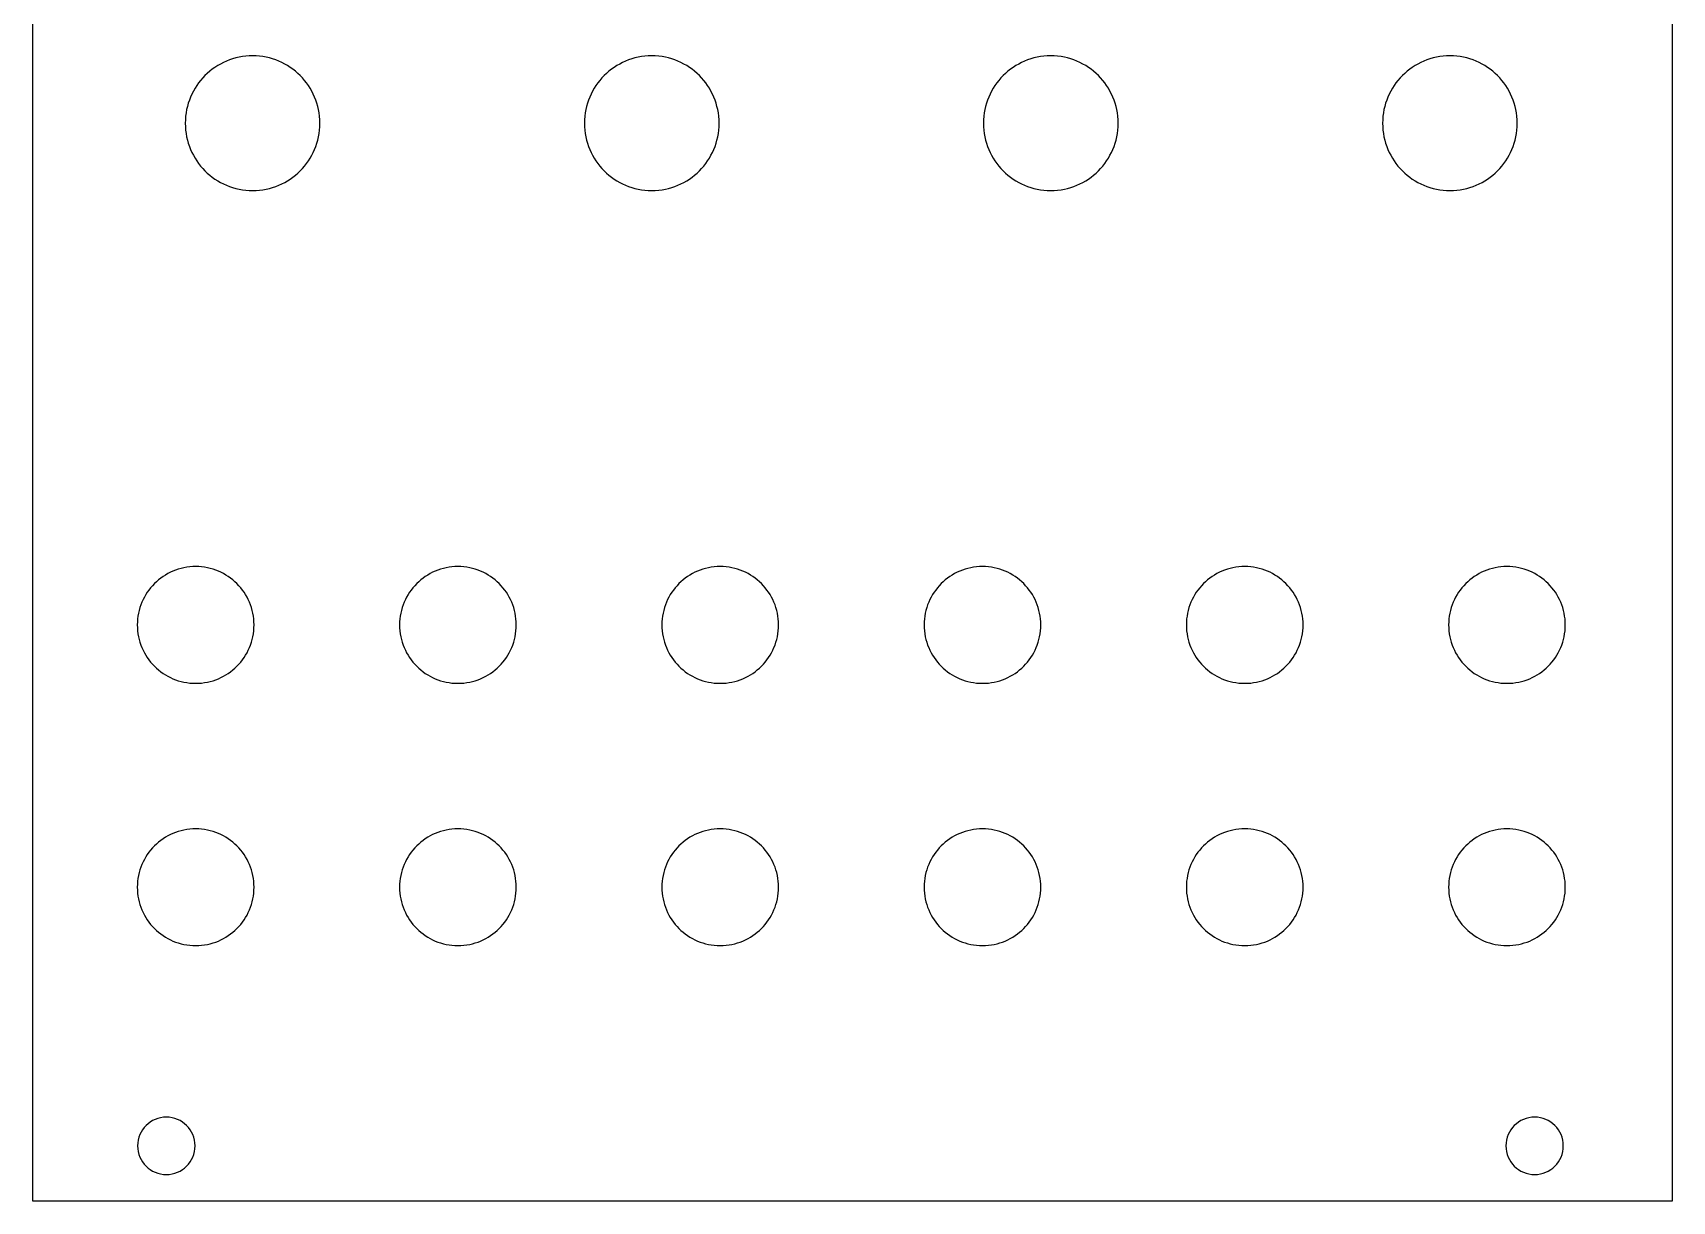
# Model space of a CAD drawing. Extents: x 0 to 91, y 0 to 128.
# Drawn here: x 0.1 to 91.4, y -0.1 to 65 of the extents above; entities that cross this region are included whole.
import ezdxf

# ---------------------------------------------------------------- set-up
doc = ezdxf.new("R2010")
doc.units = 0
doc.layers.add('Edge.Cuts', color=7, linetype='CONTINUOUS')

msp = doc.modelspace()

# ---------------------------------------------------------------- linework, layer by layer
at = {"layer": 'Edge.Cuts', "color": 1}
for points in [[(0.062816, 128.417909), (91.362603, 128.417909), (91.362603, -0.081878), (0.062816, -0.081878)], [(8.554846, 59.940888), (8.559724, 59.747809), (8.574202, 59.557268), (8.598044, 59.369498), (8.631015, 59.184742), (8.672879, 59.003228), (8.723401, 58.825195), (8.782345, 58.650877), (8.849476, 58.480511), (8.924557, 58.314331), (9.007357, 58.152576), (9.097636, 57.995477), (9.195158, 57.843272), (9.299693, 57.696195), (9.411001, 57.554481), (9.528846, 57.418369), (9.652999, 57.288092), (9.783216, 57.163886), (9.919265, 57.045985), (10.060912, 56.934627), (10.207921, 56.83005), (10.360056, 56.732482), (10.517081, 56.642161), (10.678762, 56.559328), (10.84486, 56.484212), (11.015146, 56.417053), (11.189379, 56.358083), (11.367323, 56.30753), (11.54875, 56.265656), (11.733414, 56.232671), (11.921088, 56.208823), (12.111546, 56.194324), (12.304515, 56.189456), (12.497484, 56.194324), (12.687948, 56.208823), (12.875626, 56.232671), (13.060269, 56.265656), (13.241702, 56.30753), (13.419643, 56.358083), (13.59388, 56.417053), (13.764165, 56.484212), (13.930253, 56.559328), (14.091966, 56.642161), (14.248987, 56.732482), (14.401105, 56.83005), (14.548107, 56.934627), (14.689747, 57.045985), (14.825813, 57.163886), (14.956023, 57.288092), (15.080165, 57.418369), (15.198028, 57.554481), (15.309329, 57.696195), (15.413857, 57.843272), (15.5114, 57.995477), (15.601676, 58.152576), (15.684473, 58.314331), (15.759544, 58.480511), (15.826677, 58.650877), (15.885626, 58.825195), (15.936144, 59.003228), (15.978019, 59.184742), (16.010968, 59.369498), (16.034816, 59.557268), (16.049315, 59.747809), (16.054183, 59.940888), (16.049315, 60.133807), (16.034816, 60.324198), (16.010968, 60.511826), (15.978019, 60.696452), (15.936144, 60.877843), (15.885626, 61.055763), (15.826677, 61.229975), (15.759544, 61.400246), (15.684473, 61.566334), (15.601676, 61.728011), (15.5114, 61.885032), (15.413857, 62.037171), (15.309329, 62.184187), (15.198028, 62.325845), (15.080165, 62.461908), (14.956023, 62.592139), (14.825813, 62.716309), (14.689747, 62.834172), (14.548107, 62.945502), (14.401105, 63.050058), (14.248987, 63.147604), (14.091966, 63.237905), (13.930253, 63.320723), (13.764165, 63.395829), (13.59388, 63.46298), (13.419643, 63.521929), (13.241702, 63.572482), (13.060269, 63.614357), (12.875626, 63.647341), (12.687948, 63.671189), (12.497484, 63.685688), (12.304515, 63.690557), (12.111546, 63.685688), (11.921088, 63.671189), (11.733414, 63.647341), (11.54875, 63.614357), (11.367323, 63.572482), (11.189379, 63.521929), (11.015146, 63.46298), (10.84486, 63.395829), (10.678762, 63.320723), (10.517081, 63.237905), (10.360056, 63.147604), (10.207921, 63.050058), (10.060912, 62.945502), (9.919265, 62.834172), (9.783216, 62.716309), (9.652996, 62.592139), (9.528846, 62.461908), (9.411001, 62.325845), (9.299693, 62.184187), (9.195158, 62.037171), (9.097636, 61.885032), (9.007357, 61.728011), (8.924557, 61.566334), (8.849476, 61.400246), (8.782345, 61.229975), (8.723401, 61.055763), (8.672879, 60.877843), (8.631015, 60.696452), (8.598044, 60.511826), (8.574202, 60.324198), (8.559724, 60.133807)], [(30.784606, 59.940888), (30.789487, 59.747809), (30.80397, 59.557268), (30.827822, 59.369498), (30.860805, 59.184742), (30.902685, 59.003228), (30.953226, 58.825195), (31.012191, 58.650877), (31.079346, 58.480511), (31.154454, 58.314331), (31.237279, 58.152576), (31.327587, 57.995477), (31.425144, 57.843272), (31.529707, 57.696195), (31.641047, 57.554481), (31.758927, 57.418369), (31.883112, 57.288092), (32.013361, 57.163886), (32.149445, 57.045985), (32.291123, 56.934627), (32.438165, 56.83005), (32.590328, 56.732482), (32.747381, 56.642161), (32.90909, 56.559328), (33.075217, 56.484212), (33.245523, 56.417053), (33.419778, 56.358083), (33.597743, 56.30753), (33.779183, 56.265656), (33.963862, 56.232671), (34.151547, 56.208823), (34.342011, 56.194324), (34.53498, 56.189456), (34.727914, 56.194324), (34.918308, 56.208823), (35.105915, 56.232671), (35.290558, 56.265656), (35.471921, 56.30753), (35.649862, 56.358083), (35.824063, 56.417053), (35.994349, 56.484212), (36.160436, 56.559328), (36.322114, 56.642161), (36.479135, 56.732482), (36.631253, 56.83005), (36.77829, 56.934627), (36.91993, 57.045985), (37.055996, 57.163886), (37.186242, 57.288092), (37.310384, 57.418369), (37.428282, 57.554481), (37.539583, 57.696195), (37.644146, 57.843272), (37.741689, 57.995477), (37.832, 58.152576), (37.914832, 58.314331), (37.989903, 58.480511), (38.057072, 58.650877), (38.116021, 58.825195), (38.166574, 59.003228), (38.208449, 59.184742), (38.241434, 59.369498), (38.265281, 59.557268), (38.27978, 59.747809), (38.284649, 59.940888), (38.27978, 60.133807), (38.265281, 60.324198), (38.241434, 60.511826), (38.208449, 60.696452), (38.166574, 60.877843), (38.116021, 61.055763), (38.057072, 61.229975), (37.989903, 61.400246), (37.914832, 61.566334), (37.832, 61.728011), (37.741689, 61.885032), (37.644146, 62.037171), (37.539583, 62.184187), (37.428282, 62.325845), (37.310384, 62.461908), (37.186242, 62.592139), (37.055996, 62.716309), (36.91993, 62.834172), (36.77829, 62.945502), (36.631253, 63.050058), (36.479135, 63.147604), (36.322114, 63.237905), (36.160436, 63.320723), (35.994349, 63.395829), (35.824063, 63.46298), (35.649862, 63.521929), (35.471921, 63.572482), (35.290558, 63.614357), (35.105915, 63.647341), (34.918308, 63.671189), (34.727914, 63.685688), (34.53498, 63.690557), (34.342011, 63.685688), (34.151547, 63.671189), (33.963862, 63.647341), (33.779183, 63.614357), (33.597743, 63.572482), (33.419778, 63.521929), (33.245523, 63.46298), (33.075217, 63.395829), (32.90909, 63.320723), (32.747381, 63.237905), (32.590328, 63.147604), (32.438165, 63.050058), (32.291123, 62.945502), (32.149445, 62.834172), (32.013361, 62.716309), (31.883112, 62.592139), (31.758927, 62.461908), (31.641047, 62.325845), (31.529707, 62.184187), (31.425144, 62.037171), (31.327587, 61.885032), (31.237279, 61.728011), (31.154454, 61.566334), (31.079346, 61.400246), (31.012191, 61.229975), (30.953226, 61.055763), (30.902685, 60.877843), (30.860805, 60.696452), (30.827822, 60.511826), (30.80397, 60.324198), (30.789487, 60.133807)], [(53.004769, 59.940888), (53.009649, 59.747809), (53.024133, 59.557268), (53.047983, 59.369498), (53.080966, 59.184742), (53.122845, 59.003228), (53.173384, 58.825195), (53.232346, 58.650877), (53.299497, 58.480511), (53.374603, 58.314331), (53.457421, 58.152576), (53.547721, 57.995477), (53.645267, 57.843272), (53.749823, 57.696195), (53.861153, 57.554481), (53.979016, 57.418369), (54.103183, 57.288092), (54.233417, 57.163886), (54.36948, 57.045985), (54.511138, 56.934627), (54.658154, 56.83005), (54.810293, 56.732482), (54.967314, 56.642161), (55.128992, 56.559328), (55.295079, 56.484212), (55.465351, 56.417053), (55.639562, 56.358083), (55.817482, 56.30753), (55.998873, 56.265656), (56.183499, 56.232671), (56.371127, 56.208823), (56.561503, 56.194324), (56.754437, 56.189456), (56.947406, 56.194324), (57.137871, 56.208823), (57.325583, 56.232671), (57.510262, 56.265656), (57.691731, 56.30753), (57.869707, 56.358083), (58.043979, 56.417053), (58.2143, 56.484212), (58.380458, 56.559328), (58.542206, 56.642161), (58.699298, 56.732482), (58.851486, 56.83005), (58.998558, 56.934627), (59.140269, 57.045985), (59.27637, 57.163886), (59.406651, 57.288092), (59.530864, 57.418369), (59.648797, 57.554481), (59.760169, 57.696195), (59.864768, 57.843272), (59.962346, 57.995477), (60.052692, 58.152576), (60.135524, 58.314331), (60.210666, 58.480511), (60.277834, 58.650877), (60.336819, 58.825195), (60.387407, 59.003228), (60.429282, 59.184742), (60.462266, 59.369498), (60.486149, 59.557268), (60.500648, 59.747809), (60.505517, 59.940888), (60.500648, 60.133807), (60.486149, 60.324198), (60.462266, 60.511826), (60.429282, 60.696452), (60.387407, 60.877843), (60.336819, 61.055763), (60.277834, 61.229975), (60.210666, 61.400246), (60.135524, 61.566334), (60.052692, 61.728011), (59.962346, 61.885032), (59.864768, 62.037171), (59.760169, 62.184187), (59.648797, 62.325845), (59.530864, 62.461908), (59.406651, 62.592139), (59.27637, 62.716309), (59.140269, 62.834172), (58.998558, 62.945502), (58.851486, 63.050058), (58.699298, 63.147604), (58.542206, 63.237905), (58.380458, 63.320723), (58.2143, 63.395829), (58.043979, 63.46298), (57.869707, 63.521929), (57.691731, 63.572482), (57.510262, 63.614357), (57.325583, 63.647341), (57.137871, 63.671189), (56.947406, 63.685688), (56.754437, 63.690557), (56.561503, 63.685688), (56.371127, 63.671189), (56.183499, 63.647341), (55.998873, 63.614357), (55.817482, 63.572482), (55.639562, 63.521929), (55.465351, 63.46298), (55.295079, 63.395829), (55.128992, 63.320723), (54.967314, 63.237905), (54.810293, 63.147604), (54.658154, 63.050058), (54.511138, 62.945502), (54.36948, 62.834172), (54.233417, 62.716309), (54.103183, 62.592139), (53.979016, 62.461908), (53.861153, 62.325845), (53.749823, 62.184187), (53.645267, 62.037171), (53.547721, 61.885032), (53.457421, 61.728011), (53.374603, 61.566334), (53.299497, 61.400246), (53.232346, 61.229975), (53.173384, 61.055763), (53.122845, 60.877843), (53.080966, 60.696452), (53.047983, 60.511826), (53.024133, 60.324198), (53.009649, 60.133807)], [(75.235233, 59.940888), (75.240113, 59.747809), (75.254597, 59.557268), (75.278448, 59.369498), (75.311431, 59.184742), (75.353309, 59.003228), (75.403848, 58.825195), (75.462811, 58.650877), (75.529962, 58.480511), (75.605067, 58.314331), (75.687885, 58.152576), (75.778185, 57.995477), (75.875732, 57.843272), (75.980288, 57.696195), (76.091617, 57.554481), (76.20948, 57.418369), (76.333647, 57.288092), (76.463882, 57.163886), (76.599945, 57.045985), (76.741602, 56.934627), (76.888619, 56.83005), (77.040757, 56.732482), (77.197778, 56.642161), (77.359456, 56.559328), (77.525544, 56.484212), (77.695815, 56.417053), (77.870027, 56.358083), (78.047947, 56.30753), (78.229338, 56.265656), (78.413964, 56.232671), (78.601592, 56.208823), (78.791968, 56.194324), (78.984902, 56.189456), (79.177835, 56.194324), (79.368229, 56.208823), (79.555836, 56.232671), (79.74048, 56.265656), (79.921843, 56.30753), (80.099783, 56.358083), (80.273985, 56.417053), (80.44427, 56.484212), (80.610358, 56.559328), (80.772035, 56.642161), (80.929057, 56.732482), (81.081174, 56.83005), (81.228212, 56.934627), (81.369852, 57.045985), (81.505918, 57.163886), (81.636163, 57.288092), (81.760305, 57.418369), (81.878204, 57.554481), (81.989505, 57.696195), (82.094068, 57.843272), (82.191611, 57.995477), (82.281922, 58.152576), (82.364754, 58.314331), (82.439825, 58.480511), (82.506994, 58.650877), (82.565943, 58.825195), (82.616496, 59.003228), (82.65837, 59.184742), (82.691355, 59.369498), (82.715203, 59.557268), (82.729702, 59.747809), (82.73457, 59.940888), (82.729702, 60.133807), (82.715203, 60.324198), (82.691355, 60.511826), (82.65837, 60.696452), (82.616496, 60.877843), (82.565943, 61.055763), (82.506994, 61.229975), (82.439825, 61.400246), (82.364754, 61.566334), (82.281922, 61.728011), (82.191611, 61.885032), (82.094068, 62.037171), (81.989505, 62.184187), (81.878204, 62.325845), (81.760305, 62.461908), (81.636163, 62.592139), (81.505918, 62.716309), (81.369852, 62.834172), (81.228212, 62.945502), (81.081174, 63.050058), (80.929057, 63.147604), (80.772035, 63.237905), (80.610358, 63.320723), (80.44427, 63.395829), (80.273985, 63.46298), (80.099783, 63.521929), (79.921843, 63.572482), (79.74048, 63.614357), (79.555836, 63.647341), (79.368229, 63.671189), (79.177835, 63.685688), (78.984902, 63.690557), (78.791968, 63.685688), (78.601592, 63.671189), (78.413964, 63.647341), (78.229338, 63.614357), (78.047947, 63.572482), (77.870027, 63.521929), (77.695815, 63.46298), (77.525544, 63.395829), (77.359456, 63.320723), (77.197778, 63.237905), (77.040757, 63.147604), (76.888619, 63.050058), (76.741602, 62.945502), (76.599945, 62.834172), (76.463882, 62.716309), (76.333647, 62.592139), (76.20948, 62.461908), (76.091617, 62.325845), (75.980288, 62.184187), (75.875732, 62.037171), (75.778185, 61.885032), (75.687885, 61.728011), (75.605067, 61.566334), (75.529962, 61.400246), (75.462811, 61.229975), (75.403848, 61.055763), (75.353309, 60.877843), (75.311431, 60.696452), (75.278448, 60.511826), (75.254597, 60.324198), (75.240113, 60.133807)], [(5.884182, 32.00464), (5.888411, 31.837458), (5.900963, 31.672464), (5.921633, 31.509863), (5.950218, 31.349861), (5.986512, 31.192663), (6.030312, 31.038468), (6.081415, 30.88749), (6.139615, 30.739923), (6.204708, 30.595976), (6.276491, 30.455856), (6.354758, 30.319766), (6.439309, 30.187912), (6.529937, 30.060492), (6.626436, 29.937719), (6.728607, 29.819789), (6.836239, 29.706914), (6.949135, 29.599296), (7.067086, 29.497135), (7.189888, 29.400644), (7.317339, 29.310022), (7.449236, 29.225476), (7.585372, 29.147205), (7.725541, 29.075418), (7.869545, 29.010324), (8.017179, 28.952119), (8.168231, 28.901009), (8.322507, 28.857204), (8.479796, 28.820904), (8.639897, 28.792315), (8.802605, 28.771642), (8.967715, 28.759086), (9.135024, 28.754857), (9.302268, 28.759086), (9.467304, 28.771642), (9.62997, 28.792315), (9.78999, 28.820904), (9.947222, 28.857204), (10.101421, 28.901009), (10.25241, 28.952119), (10.399977, 29.010324), (10.54391, 29.075418), (10.684033, 29.147205), (10.820099, 29.225476), (10.951967, 29.310022), (11.079355, 29.400644), (11.202086, 29.497135), (11.319984, 29.599296), (11.432838, 29.706914), (11.540435, 29.819789), (11.642528, 29.937719), (11.739013, 30.060492), (11.829571, 30.187912), (11.914096, 30.319766), (11.992342, 30.455856), (12.064062, 30.595976), (12.129149, 30.739923), (12.187322, 30.88749), (12.238404, 31.038468), (12.282184, 31.192663), (12.318449, 31.349861), (12.347024, 31.509863), (12.367697, 31.672464), (12.380221, 31.837458), (12.384454, 32.00464), (12.380221, 32.17195), (12.367697, 32.337064), (12.347024, 32.499777), (12.318449, 32.659885), (12.282184, 32.817181), (12.238404, 32.971465), (12.187322, 33.122531), (12.129149, 33.270172), (12.064062, 33.414189), (11.992342, 33.554376), (11.914096, 33.690527), (11.829571, 33.822437), (11.739013, 33.949903), (11.642528, 34.072722), (11.540435, 34.190691), (11.432838, 34.3036), (11.319984, 34.41125), (11.202086, 34.513436), (11.079355, 34.609952), (10.951967, 34.700595), (10.820099, 34.785159), (10.684033, 34.863444), (10.54391, 34.935241), (10.399977, 35.000346), (10.25241, 35.058558), (10.101421, 35.109672), (9.947222, 35.153479), (9.78999, 35.189784), (9.62997, 35.218373), (9.467304, 35.239049), (9.302268, 35.251604), (9.135024, 35.255834), (8.967715, 35.251604), (8.802605, 35.239049), (8.639897, 35.218373), (8.479796, 35.189784), (8.322507, 35.153479), (8.168231, 35.109672), (8.017179, 35.058558), (7.869545, 35.000346), (7.725541, 34.935241), (7.585372, 34.863444), (7.449236, 34.785159), (7.317339, 34.700595), (7.189888, 34.609952), (7.067086, 34.513436), (6.949135, 34.41125), (6.836239, 34.3036), (6.728607, 34.190691), (6.626436, 34.072722), (6.529937, 33.949903), (6.439309, 33.822437), (6.354758, 33.690527), (6.276491, 33.554376), (6.204708, 33.414189), (6.139615, 33.270172), (6.081415, 33.122531), (6.030312, 32.971465), (5.986512, 32.817181), (5.950218, 32.659885), (5.921633, 32.499777), (5.900963, 32.337064), (5.888411, 32.17195)], [(20.490003, 32.00464), (20.49423, 31.837458), (20.506776, 31.672464), (20.527436, 31.509863), (20.556007, 31.349861), (20.592284, 31.192663), (20.636064, 31.038468), (20.687142, 30.88749), (20.745315, 30.739923), (20.810378, 30.595976), (20.882129, 30.455856), (20.960361, 30.319766), (21.044872, 30.187912), (21.135455, 30.060492), (21.231911, 29.937719), (21.334033, 29.819789), (21.44162, 29.706914), (21.554462, 29.599296), (21.67236, 29.497135), (21.795109, 29.400644), (21.922504, 29.310022), (22.054344, 29.225476), (22.190421, 29.147205), (22.330533, 29.075418), (22.474473, 29.010324), (22.622044, 28.952119), (22.773032, 28.901009), (22.927245, 28.857204), (23.084468, 28.820904), (23.244505, 28.792315), (23.407146, 28.771642), (23.572189, 28.759086), (23.739434, 28.754857), (23.906742, 28.759086), (24.071856, 28.771642), (24.234556, 28.792315), (24.394647, 28.820904), (24.551915, 28.857204), (24.706149, 28.901009), (24.857208, 28.952119), (25.00481, 29.010324), (25.148778, 29.075418), (25.288937, 29.147205), (25.425038, 29.225476), (25.556906, 29.310022), (25.684329, 29.400644), (25.807096, 29.497135), (25.924994, 29.599296), (26.037883, 29.706914), (26.14548, 29.819789), (26.247609, 29.937719), (26.344058, 30.060492), (26.434651, 30.187912), (26.519177, 30.319766), (26.597422, 30.455856), (26.669177, 30.595976), (26.734265, 30.739923), (26.792438, 30.88749), (26.84352, 31.038468), (26.887299, 31.192663), (26.923565, 31.349861), (26.95214, 31.509863), (26.972813, 31.672464), (26.985336, 31.837458), (26.98957, 32.00464), (26.985336, 32.17195), (26.972813, 32.337064), (26.95214, 32.499777), (26.923565, 32.659885), (26.887299, 32.817181), (26.84352, 32.971465), (26.792438, 33.122531), (26.734229, 33.270172), (26.669177, 33.414189), (26.597422, 33.554376), (26.519177, 33.690527), (26.434651, 33.822437), (26.344058, 33.949903), (26.247609, 34.072722), (26.14548, 34.190691), (26.037847, 34.3036), (25.924994, 34.41125), (25.807096, 34.513436), (25.684329, 34.609952), (25.556906, 34.700595), (25.425038, 34.785159), (25.288937, 34.863444), (25.148778, 34.935241), (25.00481, 35.000346), (24.857208, 35.058558), (24.706149, 35.109672), (24.551915, 35.153479), (24.394647, 35.189784), (24.234556, 35.218373), (24.071856, 35.239049), (23.906742, 35.251604), (23.739434, 35.255834), (23.572189, 35.251604), (23.407146, 35.239049), (23.244505, 35.218373), (23.084468, 35.189784), (22.927245, 35.153479), (22.773032, 35.109672), (22.622044, 35.058558), (22.474473, 35.000346), (22.330533, 34.935241), (22.190421, 34.863444), (22.054344, 34.785159), (21.922504, 34.700595), (21.795109, 34.609952), (21.67236, 34.513436), (21.554462, 34.41125), (21.44162, 34.3036), (21.334033, 34.190691), (21.231911, 34.072722), (21.135455, 33.949903), (21.044872, 33.822437), (20.960361, 33.690527), (20.882129, 33.554376), (20.810378, 33.414189), (20.745315, 33.270172), (20.687142, 33.122531), (20.636064, 32.971465), (20.592284, 32.817181), (20.556007, 32.659885), (20.527436, 32.499777), (20.506776, 32.337064), (20.49423, 32.17195)], [(35.095119, 32.00464), (35.099346, 31.837458), (35.111892, 31.672464), (35.132552, 31.509863), (35.161123, 31.349861), (35.1974, 31.192663), (35.24118, 31.038468), (35.292258, 30.88749), (35.350431, 30.739923), (35.415494, 30.595976), (35.487245, 30.455856), (35.565477, 30.319766), (35.649988, 30.187912), (35.740571, 30.060492), (35.837027, 29.937719), (35.939149, 29.819789), (36.046736, 29.706914), (36.159578, 29.599296), (36.277476, 29.497135), (36.400225, 29.400644), (36.52762, 29.310022), (36.65946, 29.225476), (36.795537, 29.147205), (36.935649, 29.075418), (37.079589, 29.010324), (37.22716, 28.952119), (37.378148, 28.901009), (37.532361, 28.857204), (37.689583, 28.820904), (37.849621, 28.792315), (38.012262, 28.771642), (38.177305, 28.759086), (38.34455, 28.754857), (38.511794, 28.759086), (38.67683, 28.771642), (38.839496, 28.792315), (38.999551, 28.820904), (39.156784, 28.857204), (39.311018, 28.901009), (39.462042, 28.952119), (39.609608, 29.010324), (39.753577, 29.075418), (39.893735, 29.147205), (40.029837, 29.225476), (40.161705, 29.310022), (40.289128, 29.400644), (40.411894, 29.497135), (40.529828, 29.599296), (40.642716, 29.706914), (40.750349, 29.819789), (40.852478, 29.937719), (40.948962, 30.060492), (41.039591, 30.187912), (41.124151, 30.319766), (41.202397, 30.455856), (41.274188, 30.595976), (41.339275, 30.739923), (41.397448, 30.88749), (41.448565, 31.038468), (41.492345, 31.192663), (41.528646, 31.349861), (41.557221, 31.509863), (41.577893, 31.672464), (41.590452, 31.837458), (41.594686, 32.00464), (41.590452, 32.17195), (41.577893, 32.337064), (41.557221, 32.499777), (41.528646, 32.659885), (41.492345, 32.817181), (41.448565, 32.971465), (41.397448, 33.122531), (41.339275, 33.270172), (41.274188, 33.414189), (41.202397, 33.554376), (41.124151, 33.690527), (41.039591, 33.822437), (40.948962, 33.949903), (40.852478, 34.072722), (40.750349, 34.190691), (40.642716, 34.3036), (40.529828, 34.41125), (40.411894, 34.513436), (40.289128, 34.609952), (40.161705, 34.700595), (40.029837, 34.785159), (39.893735, 34.863444), (39.753577, 34.935241), (39.609608, 35.000346), (39.462042, 35.058558), (39.311018, 35.109672), (39.156784, 35.153479), (38.999551, 35.189784), (38.839496, 35.218373), (38.67683, 35.239049), (38.511794, 35.251604), (38.34455, 35.255834), (38.177305, 35.251604), (38.012262, 35.239049), (37.849621, 35.218373), (37.689583, 35.189784), (37.532361, 35.153479), (37.378148, 35.109672), (37.22716, 35.058558), (37.079589, 35.000346), (36.935649, 34.935241), (36.795537, 34.863444), (36.65946, 34.785159), (36.52762, 34.700595), (36.400225, 34.609952), (36.277476, 34.513436), (36.159578, 34.41125), (36.046736, 34.3036), (35.939149, 34.190691), (35.837027, 34.072722), (35.740571, 33.949903), (35.649988, 33.822437), (35.565477, 33.690527), (35.487245, 33.554376), (35.415494, 33.414189), (35.350431, 33.270172), (35.292258, 33.122531), (35.24118, 32.971465), (35.1974, 32.817181), (35.161123, 32.659885), (35.132552, 32.499777), (35.111892, 32.337064), (35.099346, 32.17195)], [(49.700234, 32.00464), (49.704462, 31.837458), (49.717007, 31.672464), (49.737668, 31.509863), (49.766238, 31.349861), (49.802515, 31.192663), (49.846295, 31.038468), (49.897373, 30.88749), (49.955546, 30.739923), (50.020609, 30.595976), (50.09236, 30.455856), (50.170592, 30.319766), (50.255103, 30.187912), (50.345686, 30.060492), (50.442142, 29.937719), (50.544264, 29.819789), (50.651851, 29.706914), (50.764694, 29.599296), (50.882592, 29.497135), (51.005341, 29.400644), (51.132735, 29.310022), (51.264575, 29.225476), (51.400652, 29.147205), (51.540765, 29.075418), (51.684705, 29.010324), (51.832275, 28.952119), (51.983264, 28.901009), (52.137477, 28.857204), (52.294699, 28.820904), (52.454736, 28.792315), (52.617377, 28.771642), (52.78242, 28.759086), (52.949665, 28.754857), (53.116973, 28.759086), (53.282087, 28.771642), (53.444788, 28.792315), (53.604878, 28.820904), (53.762146, 28.857204), (53.91638, 28.901009), (54.067439, 28.952119), (54.215041, 29.010324), (54.35901, 29.075418), (54.499168, 29.147205), (54.635269, 29.225476), (54.767138, 29.310022), (54.894561, 29.400644), (55.017327, 29.497135), (55.135225, 29.599296), (55.248114, 29.706914), (55.355711, 29.819789), (55.45784, 29.937719), (55.554289, 30.060492), (55.644882, 30.187912), (55.729408, 30.319766), (55.807654, 30.455856), (55.879409, 30.595976), (55.944496, 30.739923), (56.002669, 30.88749), (56.053751, 31.038468), (56.097531, 31.192663), (56.133796, 31.349861), (56.162371, 31.509863), (56.183044, 31.672464), (56.195568, 31.837458), (56.199801, 32.00464), (56.195568, 32.17195), (56.183044, 32.337064), (56.162371, 32.499777), (56.133796, 32.659885), (56.097531, 32.817181), (56.053751, 32.971465), (56.002669, 33.122531), (55.944461, 33.270172), (55.879409, 33.414189), (55.807654, 33.554376), (55.729408, 33.690527), (55.644882, 33.822437), (55.554289, 33.949903), (55.45784, 34.072722), (55.355711, 34.190691), (55.248079, 34.3036), (55.135225, 34.41125), (55.017327, 34.513436), (54.894561, 34.609952), (54.767138, 34.700595), (54.635269, 34.785159), (54.499168, 34.863444), (54.35901, 34.935241), (54.215041, 35.000346), (54.067439, 35.058558), (53.91638, 35.109672), (53.762146, 35.153479), (53.604878, 35.189784), (53.444788, 35.218373), (53.282087, 35.239049), (53.116973, 35.251604), (52.949665, 35.255834), (52.78242, 35.251604), (52.617377, 35.239049), (52.454736, 35.218373), (52.294699, 35.189784), (52.137477, 35.153479), (51.983264, 35.109672), (51.832275, 35.058558), (51.684705, 35.000346), (51.540765, 34.935241), (51.400652, 34.863444), (51.264575, 34.785159), (51.132735, 34.700595), (51.005341, 34.609952), (50.882592, 34.513436), (50.764694, 34.41125), (50.651851, 34.3036), (50.544264, 34.190691), (50.442142, 34.072722), (50.345686, 33.949903), (50.255103, 33.822437), (50.170592, 33.690527), (50.09236, 33.554376), (50.020609, 33.414189), (49.955546, 33.270172), (49.897373, 33.122531), (49.846295, 32.971465), (49.802515, 32.817181), (49.766238, 32.659885), (49.737668, 32.499777), (49.717007, 32.337064), (49.704462, 32.17195)], [(64.30535, 32.00464), (64.309577, 31.837458), (64.322123, 31.672464), (64.342783, 31.509863), (64.371354, 31.349861), (64.407631, 31.192663), (64.451411, 31.038468), (64.502489, 30.88749), (64.560662, 30.739923), (64.625725, 30.595976), (64.697476, 30.455856), (64.775708, 30.319766), (64.860219, 30.187912), (64.950802, 30.060492), (65.047258, 29.937719), (65.14938, 29.819789), (65.256966, 29.706914), (65.369809, 29.599296), (65.487707, 29.497135), (65.610456, 29.400644), (65.737851, 29.310022), (65.869691, 29.225476), (66.005768, 29.147205), (66.14588, 29.075418), (66.28982, 29.010324), (66.437391, 28.952119), (66.588379, 28.901009), (66.742592, 28.857204), (66.899814, 28.820904), (67.059852, 28.792315), (67.222493, 28.771642), (67.387536, 28.759086), (67.55478, 28.754857), (67.722029, 28.759086), (67.887097, 28.771642), (68.049762, 28.792315), (68.209817, 28.820904), (68.36705, 28.857204), (68.521319, 28.901009), (68.672343, 28.952119), (68.819945, 29.010324), (68.963949, 29.075418), (69.104107, 29.147205), (69.240244, 29.225476), (69.372147, 29.310022), (69.499606, 29.400644), (69.622443, 29.497135), (69.740376, 29.599296), (69.8533, 29.706914), (69.960968, 29.819789), (70.063132, 29.937719), (70.159652, 30.060492), (70.250316, 30.187912), (70.334876, 30.319766), (70.413157, 30.455856), (70.484983, 30.595976), (70.550106, 30.739923), (70.608314, 30.88749), (70.659431, 31.038468), (70.703246, 31.192663), (70.739547, 31.349861), (70.768157, 31.509863), (70.78883, 31.672464), (70.801389, 31.837458), (70.805622, 32.00464), (70.801389, 32.17195), (70.78883, 32.337064), (70.768157, 32.499777), (70.739547, 32.659885), (70.703246, 32.817181), (70.659431, 32.971465), (70.608314, 33.122531), (70.550106, 33.270172), (70.484983, 33.414189), (70.413157, 33.554376), (70.334876, 33.690527), (70.250316, 33.822437), (70.159652, 33.949903), (70.063132, 34.072722), (69.960968, 34.190691), (69.8533, 34.3036), (69.740376, 34.41125), (69.622443, 34.513436), (69.499606, 34.609952), (69.372147, 34.700595), (69.240244, 34.785159), (69.104107, 34.863444), (68.963949, 34.935241), (68.819945, 35.000346), (68.672343, 35.058558), (68.521319, 35.109672), (68.36705, 35.153479), (68.209817, 35.189784), (68.049762, 35.218373), (67.887097, 35.239049), (67.722029, 35.251604), (67.55478, 35.255834), (67.387536, 35.251604), (67.222493, 35.239049), (67.059852, 35.218373), (66.899814, 35.189784), (66.742592, 35.153479), (66.588379, 35.109672), (66.437391, 35.058558), (66.28982, 35.000346), (66.14588, 34.935241), (66.005768, 34.863444), (65.869691, 34.785159), (65.737851, 34.700595), (65.610456, 34.609952), (65.487707, 34.513436), (65.369809, 34.41125), (65.256966, 34.3036), (65.14938, 34.190691), (65.047258, 34.072722), (64.950802, 33.949903), (64.860219, 33.822437), (64.775708, 33.690527), (64.697476, 33.554376), (64.625725, 33.414189), (64.560662, 33.270172), (64.502489, 33.122531), (64.451411, 32.971465), (64.407631, 32.817181), (64.371354, 32.659885), (64.342783, 32.499777), (64.322123, 32.337064), (64.309577, 32.17195)], [(78.91043, 32.00464), (78.914656, 31.837458), (78.927196, 31.672464), (78.947847, 31.509863), (78.976405, 31.349861), (79.012668, 31.192663), (79.05643, 31.038468), (79.10749, 30.88749), (79.165643, 30.739923), (79.230685, 30.595976), (79.302412, 30.455856), (79.380622, 30.319766), (79.465113, 30.187912), (79.555677, 30.060492), (79.652113, 29.937719), (79.754213, 29.819789), (79.861782, 29.706914), (79.974611, 29.599296), (80.092495, 29.497135), (80.215233, 29.400644), (80.342625, 29.310022), (80.474457, 29.225476), (80.610534, 29.147205), (80.75065, 29.075418), (80.894604, 29.010324), (81.042189, 28.952119), (81.193198, 28.901009), (81.347436, 28.857204), (81.504694, 28.820904), (81.664766, 28.792315), (81.827457, 28.771642), (81.992556, 28.759086), (82.159861, 28.754857), (82.327042, 28.759086), (82.492036, 28.771642), (82.654631, 28.792315), (82.814615, 28.820904), (82.971813, 28.857204), (83.126012, 28.901009), (83.276965, 28.952119), (83.424532, 29.010324), (83.568465, 29.075418), (83.708553, 29.147205), (83.844654, 29.225476), (83.976487, 29.310022), (84.103875, 29.400644), (84.226641, 29.497135), (84.344539, 29.599296), (84.457428, 29.706914), (84.565025, 29.819789), (84.667154, 29.937719), (84.763639, 30.060492), (84.854232, 30.187912), (84.938757, 30.319766), (85.017038, 30.455856), (85.088793, 30.595976), (85.153881, 30.739923), (85.212089, 30.88749), (85.263171, 31.038468), (85.306951, 31.192663), (85.343251, 31.349861), (85.371826, 31.509863), (85.392499, 31.672464), (85.405058, 31.837458), (85.409291, 32.00464), (85.405058, 32.17195), (85.392499, 32.337064), (85.371826, 32.499777), (85.343251, 32.659885), (85.306951, 32.817181), (85.263171, 32.971465), (85.212089, 33.122531), (85.153881, 33.270172), (85.088793, 33.414189), (85.017038, 33.554376), (84.938757, 33.690527), (84.854232, 33.822437), (84.763639, 33.949903), (84.667154, 34.072722), (84.565025, 34.190691), (84.457428, 34.3036), (84.344539, 34.41125), (84.226641, 34.513436), (84.103875, 34.609952), (83.976487, 34.700595), (83.844654, 34.785159), (83.708553, 34.863444), (83.568465, 34.935241), (83.424532, 35.000346), (83.276965, 35.058558), (83.126012, 35.109672), (82.971813, 35.153479), (82.814615, 35.189784), (82.654631, 35.218373), (82.492036, 35.239049), (82.327042, 35.251604), (82.159861, 35.255834), (81.992556, 35.251604), (81.827457, 35.239049), (81.664766, 35.218373), (81.504694, 35.189784), (81.347436, 35.153479), (81.193198, 35.109672), (81.042189, 35.058558), (80.894604, 35.000346), (80.75065, 34.935241), (80.610534, 34.863444), (80.474457, 34.785159), (80.342625, 34.700595), (80.215233, 34.609952), (80.092495, 34.513436), (79.974611, 34.41125), (79.861782, 34.3036), (79.754213, 34.190691), (79.652113, 34.072722), (79.555677, 33.949903), (79.465113, 33.822437), (79.380622, 33.690527), (79.302412, 33.554376), (79.230685, 33.414189), (79.165643, 33.270172), (79.10749, 33.122531), (79.05643, 32.971465), (79.012668, 32.817181), (78.976405, 32.659885), (78.947847, 32.499777), (78.927196, 32.337064), (78.914656, 32.17195)], [(5.884182, 17.400232), (5.888411, 17.233082), (5.900963, 17.068118), (5.921633, 16.905547), (5.950218, 16.745569), (5.986512, 16.588396), (6.030312, 16.434226), (6.081415, 16.283265), (6.139615, 16.13572), (6.204708, 15.99179), (6.276491, 15.851688), (6.354758, 15.715612), (6.439309, 15.583768), (6.529937, 15.456363), (6.626436, 15.3336), (6.728607, 15.215681), (6.836239, 15.102813), (6.949135, 14.995202), (7.067086, 14.893052), (7.189888, 14.796567), (7.317339, 14.705949), (7.449236, 14.621403), (7.585372, 14.543139), (7.725541, 14.471356), (7.869545, 14.406262), (8.017179, 14.34806), (8.168231, 14.296954), (8.322507, 14.253149), (8.479796, 14.216848), (8.639897, 14.188259), (8.802605, 14.167587), (8.967715, 14.155031), (9.135024, 14.150802), (9.302268, 14.155031), (9.467304, 14.167587), (9.62997, 14.188259), (9.78999, 14.216848), (9.947222, 14.253149), (10.101421, 14.296954), (10.25241, 14.34806), (10.399977, 14.406262), (10.54391, 14.471356), (10.684033, 14.543139), (10.820099, 14.621403), (10.951967, 14.705949), (11.079355, 14.796567), (11.202086, 14.893052), (11.319984, 14.995202), (11.432838, 15.102813), (11.540435, 15.215681), (11.642528, 15.3336), (11.739013, 15.456363), (11.829571, 15.583768), (11.914096, 15.715612), (11.992342, 15.851688), (12.064062, 15.99179), (12.129149, 16.13572), (12.187322, 16.283265), (12.238404, 16.434226), (12.282184, 16.588396), (12.318449, 16.745569), (12.347024, 16.905547), (12.367697, 17.068118), (12.380221, 17.233082), (12.384454, 17.400232), (12.380221, 17.567414), (12.367697, 17.732408), (12.347024, 17.895009), (12.318449, 18.055011), (12.282184, 18.212209), (12.238404, 18.366404), (12.187322, 18.517382), (12.129149, 18.664949), (12.064062, 18.808896), (11.992342, 18.949015), (11.914096, 19.085106), (11.829571, 19.21696), (11.739013, 19.34438), (11.642528, 19.467153), (11.540435, 19.585083), (11.432838, 19.697958), (11.319984, 19.805576), (11.202086, 19.907737), (11.079355, 20.004228), (10.951967, 20.09485), (10.820099, 20.179396), (10.684033, 20.257667), (10.54391, 20.329454), (10.399977, 20.394548), (10.25241, 20.452753), (10.101421, 20.503863), (9.947222, 20.547667), (9.78999, 20.583968), (9.62997, 20.612557), (9.467304, 20.63323), (9.302268, 20.645785), (9.135024, 20.650015), (8.967715, 20.645785), (8.802605, 20.63323), (8.639897, 20.612557), (8.479796, 20.583968), (8.322507, 20.547667), (8.168231, 20.503863), (8.017179, 20.452753), (7.869545, 20.394548), (7.725541, 20.329454), (7.585372, 20.257667), (7.449236, 20.179396), (7.317339, 20.09485), (7.189888, 20.004228), (7.067086, 19.907737), (6.949135, 19.805576), (6.836239, 19.697958), (6.728607, 19.585083), (6.626436, 19.467153), (6.529937, 19.34438), (6.439309, 19.21696), (6.354758, 19.085106), (6.276491, 18.949015), (6.204708, 18.808896), (6.139615, 18.664949), (6.081415, 18.517382), (6.030312, 18.366404), (5.986512, 18.212209), (5.950218, 18.055011), (5.921633, 17.895009), (5.900963, 17.732408), (5.888411, 17.567414)], [(20.490003, 17.400232), (20.49423, 17.233082), (20.506776, 17.068118), (20.527436, 16.905547), (20.556007, 16.745569), (20.592284, 16.588396), (20.636064, 16.434226), (20.687142, 16.283265), (20.745315, 16.13572), (20.810378, 15.99179), (20.882129, 15.851688), (20.960361, 15.715612), (21.044872, 15.583768), (21.135455, 15.456363), (21.231911, 15.3336), (21.334033, 15.215681), (21.44162, 15.102813), (21.554462, 14.995202), (21.67236, 14.893052), (21.795109, 14.796567), (21.922504, 14.705949), (22.054344, 14.621403), (22.190421, 14.543139), (22.330533, 14.471356), (22.474473, 14.406262), (22.622044, 14.34806), (22.773032, 14.296954), (22.927245, 14.253149), (23.084468, 14.216848), (23.244505, 14.188259), (23.407146, 14.167587), (23.572189, 14.155031), (23.739434, 14.150802), (23.906742, 14.155031), (24.071856, 14.167587), (24.234556, 14.188259), (24.394647, 14.216848), (24.551915, 14.253149), (24.706149, 14.296954), (24.857208, 14.34806), (25.00481, 14.406262), (25.148778, 14.471356), (25.288937, 14.543139), (25.425038, 14.621403), (25.556906, 14.705949), (25.684329, 14.796567), (25.807096, 14.893052), (25.924994, 14.995202), (26.037883, 15.102813), (26.14548, 15.215681), (26.247609, 15.3336), (26.344058, 15.456363), (26.434651, 15.583768), (26.519177, 15.715612), (26.597422, 15.851688), (26.669177, 15.99179), (26.734265, 16.13572), (26.792438, 16.283265), (26.84352, 16.434226), (26.887299, 16.588396), (26.923565, 16.745569), (26.95214, 16.905547), (26.972813, 17.068118), (26.985336, 17.233082), (26.98957, 17.400232), (26.985336, 17.567414), (26.972813, 17.732408), (26.95214, 17.895009), (26.923565, 18.055011), (26.887299, 18.212209), (26.84352, 18.366404), (26.792438, 18.517382), (26.734229, 18.664949), (26.669177, 18.808896), (26.597422, 18.949015), (26.519177, 19.085106), (26.434651, 19.21696), (26.344058, 19.34438), (26.247609, 19.467153), (26.14548, 19.585083), (26.037847, 19.697958), (25.924994, 19.805576), (25.807096, 19.907737), (25.684329, 20.004228), (25.556906, 20.09485), (25.425038, 20.179396), (25.288937, 20.257667), (25.148778, 20.329454), (25.00481, 20.394548), (24.857208, 20.452753), (24.706149, 20.503863), (24.551915, 20.547667), (24.394647, 20.583968), (24.234556, 20.612557), (24.071856, 20.63323), (23.906742, 20.645785), (23.739434, 20.650015), (23.572189, 20.645785), (23.407146, 20.63323), (23.244505, 20.612557), (23.084468, 20.583968), (22.927245, 20.547667), (22.773032, 20.503863), (22.622044, 20.452753), (22.474473, 20.394548), (22.330533, 20.329454), (22.190421, 20.257667), (22.054344, 20.179396), (21.922504, 20.09485), (21.795109, 20.004228), (21.67236, 19.907737), (21.554462, 19.805576), (21.44162, 19.697958), (21.334033, 19.585083), (21.231911, 19.467153), (21.135455, 19.34438), (21.044872, 19.21696), (20.960361, 19.085106), (20.882129, 18.949015), (20.810378, 18.808896), (20.745315, 18.664949), (20.687142, 18.517382), (20.636064, 18.366404), (20.592284, 18.212209), (20.556007, 18.055011), (20.527436, 17.895009), (20.506776, 17.732408), (20.49423, 17.567414)], [(35.095119, 17.400232), (35.099346, 17.233082), (35.111892, 17.068118), (35.132552, 16.905547), (35.161123, 16.745569), (35.1974, 16.588396), (35.24118, 16.434226), (35.292258, 16.283265), (35.350431, 16.13572), (35.415494, 15.99179), (35.487245, 15.851688), (35.565477, 15.715612), (35.649988, 15.583768), (35.740571, 15.456363), (35.837027, 15.3336), (35.939149, 15.215681), (36.046736, 15.102813), (36.159578, 14.995202), (36.277476, 14.893052), (36.400225, 14.796567), (36.52762, 14.705949), (36.65946, 14.621403), (36.795537, 14.543139), (36.935649, 14.471356), (37.079589, 14.406262), (37.22716, 14.34806), (37.378148, 14.296954), (37.532361, 14.253149), (37.689583, 14.216848), (37.849621, 14.188259), (38.012262, 14.167587), (38.177305, 14.155031), (38.34455, 14.150802), (38.511794, 14.155031), (38.67683, 14.167587), (38.839496, 14.188259), (38.999551, 14.216848), (39.156784, 14.253149), (39.311018, 14.296954), (39.462042, 14.34806), (39.609608, 14.406262), (39.753577, 14.471356), (39.893735, 14.543139), (40.029837, 14.621403), (40.161705, 14.705949), (40.289128, 14.796567), (40.411894, 14.893052), (40.529828, 14.995202), (40.642716, 15.102813), (40.750349, 15.215681), (40.852478, 15.3336), (40.948962, 15.456363), (41.039591, 15.583768), (41.124151, 15.715612), (41.202397, 15.851688), (41.274188, 15.99179), (41.339275, 16.13572), (41.397448, 16.283265), (41.448565, 16.434226), (41.492345, 16.588396), (41.528646, 16.745569), (41.557221, 16.905547), (41.577893, 17.068118), (41.590452, 17.233082), (41.594686, 17.400232), (41.590452, 17.567414), (41.577893, 17.732408), (41.557221, 17.895009), (41.528646, 18.055011), (41.492345, 18.212209), (41.448565, 18.366404), (41.397448, 18.517382), (41.339275, 18.664949), (41.274188, 18.808896), (41.202397, 18.949015), (41.124151, 19.085106), (41.039591, 19.21696), (40.948962, 19.34438), (40.852478, 19.467153), (40.750349, 19.585083), (40.642716, 19.697958), (40.529828, 19.805576), (40.411894, 19.907737), (40.289128, 20.004228), (40.161705, 20.09485), (40.029837, 20.179396), (39.893735, 20.257667), (39.753577, 20.329454), (39.609608, 20.394548), (39.462042, 20.452753), (39.311018, 20.503863), (39.156784, 20.547667), (38.999551, 20.583968), (38.839496, 20.612557), (38.67683, 20.63323), (38.511794, 20.645785), (38.34455, 20.650015), (38.177305, 20.645785), (38.012262, 20.63323), (37.849621, 20.612557), (37.689583, 20.583968), (37.532361, 20.547667), (37.378148, 20.503863), (37.22716, 20.452753), (37.079589, 20.394548), (36.935649, 20.329454), (36.795537, 20.257667), (36.65946, 20.179396), (36.52762, 20.09485), (36.400225, 20.004228), (36.277476, 19.907737), (36.159578, 19.805576), (36.046736, 19.697958), (35.939149, 19.585083), (35.837027, 19.467153), (35.740571, 19.34438), (35.649988, 19.21696), (35.565477, 19.085106), (35.487245, 18.949015), (35.415494, 18.808896), (35.350431, 18.664949), (35.292258, 18.517382), (35.24118, 18.366404), (35.1974, 18.212209), (35.161123, 18.055011), (35.132552, 17.895009), (35.111892, 17.732408), (35.099346, 17.567414)], [(49.700234, 17.400232), (49.704462, 17.233082), (49.717007, 17.068118), (49.737668, 16.905547), (49.766238, 16.745569), (49.802515, 16.588396), (49.846295, 16.434226), (49.897373, 16.283265), (49.955546, 16.13572), (50.020609, 15.99179), (50.09236, 15.851688), (50.170592, 15.715612), (50.255103, 15.583768), (50.345686, 15.456363), (50.442142, 15.3336), (50.544264, 15.215681), (50.651851, 15.102813), (50.764694, 14.995202), (50.882592, 14.893052), (51.005341, 14.796567), (51.132735, 14.705949), (51.264575, 14.621403), (51.400652, 14.543139), (51.540765, 14.471356), (51.684705, 14.406262), (51.832275, 14.34806), (51.983264, 14.296954), (52.137477, 14.253149), (52.294699, 14.216848), (52.454736, 14.188259), (52.617377, 14.167587), (52.78242, 14.155031), (52.949665, 14.150802), (53.116973, 14.155031), (53.282087, 14.167587), (53.444788, 14.188259), (53.604878, 14.216848), (53.762146, 14.253149), (53.91638, 14.296954), (54.067439, 14.34806), (54.215041, 14.406262), (54.35901, 14.471356), (54.499168, 14.543139), (54.635269, 14.621403), (54.767138, 14.705949), (54.894561, 14.796567), (55.017327, 14.893052), (55.135225, 14.995202), (55.248114, 15.102813), (55.355711, 15.215681), (55.45784, 15.3336), (55.554289, 15.456363), (55.644882, 15.583768), (55.729408, 15.715612), (55.807654, 15.851688), (55.879409, 15.99179), (55.944496, 16.13572), (56.002669, 16.283265), (56.053751, 16.434226), (56.097531, 16.588396), (56.133796, 16.745569), (56.162371, 16.905547), (56.183044, 17.068118), (56.195568, 17.233082), (56.199801, 17.400232), (56.195568, 17.567414), (56.183044, 17.732408), (56.162371, 17.895009), (56.133796, 18.055011), (56.097531, 18.212209), (56.053751, 18.366404), (56.002669, 18.517382), (55.944461, 18.664949), (55.879409, 18.808896), (55.807654, 18.949015), (55.729408, 19.085106), (55.644882, 19.21696), (55.554289, 19.34438), (55.45784, 19.467153), (55.355711, 19.585083), (55.248079, 19.697958), (55.135225, 19.805576), (55.017327, 19.907737), (54.894561, 20.004228), (54.767138, 20.09485), (54.635269, 20.179396), (54.499168, 20.257667), (54.35901, 20.329454), (54.215041, 20.394548), (54.067439, 20.452753), (53.91638, 20.503863), (53.762146, 20.547667), (53.604878, 20.583968), (53.444788, 20.612557), (53.282087, 20.63323), (53.116973, 20.645785), (52.949665, 20.650015), (52.78242, 20.645785), (52.617377, 20.63323), (52.454736, 20.612557), (52.294699, 20.583968), (52.137477, 20.547667), (51.983264, 20.503863), (51.832275, 20.452753), (51.684705, 20.394548), (51.540765, 20.329454), (51.400652, 20.257667), (51.264575, 20.179396), (51.132735, 20.09485), (51.005341, 20.004228), (50.882592, 19.907737), (50.764694, 19.805576), (50.651851, 19.697958), (50.544264, 19.585083), (50.442142, 19.467153), (50.345686, 19.34438), (50.255103, 19.21696), (50.170592, 19.085106), (50.09236, 18.949015), (50.020609, 18.808896), (49.955546, 18.664949), (49.897373, 18.517382), (49.846295, 18.366404), (49.802515, 18.212209), (49.766238, 18.055011), (49.737668, 17.895009), (49.717007, 17.732408), (49.704462, 17.567414)], [(64.30535, 17.400232), (64.309577, 17.233082), (64.322123, 17.068118), (64.342783, 16.905547), (64.371354, 16.745569), (64.407631, 16.588396), (64.451411, 16.434226), (64.502489, 16.283265), (64.560662, 16.13572), (64.625725, 15.99179), (64.697476, 15.851688), (64.775708, 15.715612), (64.860219, 15.583768), (64.950802, 15.456363), (65.047258, 15.3336), (65.14938, 15.215681), (65.256966, 15.102813), (65.369809, 14.995202), (65.487707, 14.893052), (65.610456, 14.796567), (65.737851, 14.705949), (65.869691, 14.621403), (66.005768, 14.543139), (66.14588, 14.471356), (66.28982, 14.406262), (66.437391, 14.34806), (66.588379, 14.296954), (66.742592, 14.253149), (66.899814, 14.216848), (67.059852, 14.188259), (67.222493, 14.167587), (67.387536, 14.155031), (67.55478, 14.150802), (67.722029, 14.155031), (67.887097, 14.167587), (68.049762, 14.188259), (68.209817, 14.216848), (68.36705, 14.253149), (68.521319, 14.296954), (68.672343, 14.34806), (68.819945, 14.406262), (68.963949, 14.471356), (69.104107, 14.543139), (69.240244, 14.621403), (69.372147, 14.705949), (69.499606, 14.796567), (69.622443, 14.893052), (69.740376, 14.995202), (69.8533, 15.102813), (69.960968, 15.215681), (70.063132, 15.3336), (70.159652, 15.456363), (70.250316, 15.583768), (70.334876, 15.715612), (70.413157, 15.851688), (70.484983, 15.99179), (70.550106, 16.13572), (70.608314, 16.283265), (70.659431, 16.434226), (70.703246, 16.588396), (70.739547, 16.745569), (70.768157, 16.905547), (70.78883, 17.068118), (70.801389, 17.233082), (70.805622, 17.400232), (70.801389, 17.567414), (70.78883, 17.732408), (70.768157, 17.895009), (70.739547, 18.055011), (70.703246, 18.212209), (70.659431, 18.366404), (70.608314, 18.517382), (70.550106, 18.664949), (70.484983, 18.808896), (70.413157, 18.949015), (70.334876, 19.085106), (70.250316, 19.21696), (70.159652, 19.34438), (70.063132, 19.467153), (69.960968, 19.585083), (69.8533, 19.697958), (69.740376, 19.805576), (69.622443, 19.907737), (69.499606, 20.004228), (69.372147, 20.09485), (69.240244, 20.179396), (69.104107, 20.257667), (68.963949, 20.329454), (68.819945, 20.394548), (68.672343, 20.452753), (68.521319, 20.503863), (68.36705, 20.547667), (68.209817, 20.583968), (68.049762, 20.612557), (67.887097, 20.63323), (67.722029, 20.645785), (67.55478, 20.650015), (67.387536, 20.645785), (67.222493, 20.63323), (67.059852, 20.612557), (66.899814, 20.583968), (66.742592, 20.547667), (66.588379, 20.503863), (66.437391, 20.452753), (66.28982, 20.394548), (66.14588, 20.329454), (66.005768, 20.257667), (65.869691, 20.179396), (65.737851, 20.09485), (65.610456, 20.004228), (65.487707, 19.907737), (65.369809, 19.805576), (65.256966, 19.697958), (65.14938, 19.585083), (65.047258, 19.467153), (64.950802, 19.34438), (64.860219, 19.21696), (64.775708, 19.085106), (64.697476, 18.949015), (64.625725, 18.808896), (64.560662, 18.664949), (64.502489, 18.517382), (64.451411, 18.366404), (64.407631, 18.212209), (64.371354, 18.055011), (64.342783, 17.895009), (64.322123, 17.732408), (64.309577, 17.567414)], [(78.91043, 17.400232), (78.914656, 17.233082), (78.927196, 17.068118), (78.947847, 16.905547), (78.976405, 16.745569), (79.012668, 16.588396), (79.05643, 16.434226), (79.10749, 16.283265), (79.165643, 16.13572), (79.230685, 15.99179), (79.302412, 15.851688), (79.380622, 15.715612), (79.465113, 15.583768), (79.555677, 15.456363), (79.652113, 15.3336), (79.754213, 15.215681), (79.861782, 15.102813), (79.974611, 14.995202), (80.092495, 14.893052), (80.215233, 14.796567), (80.342625, 14.705949), (80.474457, 14.621403), (80.610534, 14.543139), (80.75065, 14.471356), (80.894604, 14.406262), (81.042189, 14.34806), (81.193198, 14.296954), (81.347436, 14.253149), (81.504694, 14.216848), (81.664766, 14.188259), (81.827457, 14.167587), (81.992556, 14.155031), (82.159861, 14.150802), (82.327042, 14.155031), (82.492036, 14.167587), (82.654631, 14.188259), (82.814615, 14.216848), (82.971813, 14.253149), (83.126012, 14.296954), (83.276965, 14.34806), (83.424532, 14.406262), (83.568465, 14.471356), (83.708553, 14.543139), (83.844654, 14.621403), (83.976487, 14.705949), (84.103875, 14.796567), (84.226641, 14.893052), (84.344539, 14.995202), (84.457428, 15.102813), (84.565025, 15.215681), (84.667154, 15.3336), (84.763639, 15.456363), (84.854232, 15.583768), (84.938757, 15.715612), (85.017038, 15.851688), (85.088793, 15.99179), (85.153881, 16.13572), (85.212089, 16.283265), (85.263171, 16.434226), (85.306951, 16.588396), (85.343251, 16.745569), (85.371826, 16.905547), (85.392499, 17.068118), (85.405058, 17.233082), (85.409291, 17.400232), (85.405058, 17.567414), (85.392499, 17.732408), (85.371826, 17.895009), (85.343251, 18.055011), (85.306951, 18.212209), (85.263171, 18.366404), (85.212089, 18.517382), (85.153881, 18.664949), (85.088793, 18.808896), (85.017038, 18.949015), (84.938757, 19.085106), (84.854232, 19.21696), (84.763639, 19.34438), (84.667154, 19.467153), (84.565025, 19.585083), (84.457428, 19.697958), (84.344539, 19.805576), (84.226641, 19.907737), (84.103875, 20.004228), (83.976487, 20.09485), (83.844654, 20.179396), (83.708553, 20.257667), (83.568465, 20.329454), (83.424532, 20.394548), (83.276965, 20.452753), (83.126012, 20.503863), (82.971813, 20.547667), (82.814615, 20.583968), (82.654631, 20.612557), (82.492036, 20.63323), (82.327042, 20.645785), (82.159861, 20.650015), (81.992556, 20.645785), (81.827457, 20.63323), (81.664766, 20.612557), (81.504694, 20.583968), (81.347436, 20.547667), (81.193198, 20.503863), (81.042189, 20.452753), (80.894604, 20.394548), (80.75065, 20.329454), (80.610534, 20.257667), (80.474457, 20.179396), (80.342625, 20.09485), (80.215233, 20.004228), (80.092495, 19.907737), (79.974611, 19.805576), (79.861782, 19.697958), (79.754213, 19.585083), (79.652113, 19.467153), (79.555677, 19.34438), (79.465113, 19.21696), (79.380622, 19.085106), (79.302412, 18.949015), (79.230685, 18.808896), (79.165643, 18.664949), (79.10749, 18.517382), (79.05643, 18.366404), (79.012668, 18.212209), (78.976405, 18.055011), (78.947847, 17.895009), (78.927196, 17.732408), (78.914656, 17.567414)], [(5.899351, 3.001136), (5.907606, 2.837539), (5.931834, 2.678672), (5.971235, 2.525342), (6.025006, 2.378347), (6.092345, 2.238495), (6.172451, 2.106588), (6.264518, 1.98343), (6.367751, 1.869822), (6.481342, 1.766575), (6.604493, 1.674482), (6.736396, 1.594356), (6.876258, 1.526997), (7.023268, 1.473205), (7.17663, 1.433789), (7.335539, 1.40955), (7.499196, 1.401291), (7.662853, 1.40955), (7.821761, 1.433789), (7.975124, 1.473205), (8.122133, 1.526997), (8.261995, 1.594356), (8.393899, 1.674482), (8.51705, 1.766575), (8.63064, 1.869822), (8.73387, 1.98343), (8.825941, 2.106588), (8.906046, 2.238495), (8.973385, 2.378347), (9.027155, 2.525342), (9.066557, 2.678672), (9.090785, 2.837539), (9.09904, 3.001136), (9.090785, 3.164501), (9.066557, 3.323195), (9.027155, 3.476408), (8.973385, 3.623329), (8.906046, 3.763152), (8.825941, 3.895063), (8.73387, 4.018256), (8.63064, 4.131921), (8.51705, 4.235242), (8.393899, 4.327416), (8.261995, 4.40763), (8.122133, 4.475078), (7.975124, 4.528947), (7.821761, 4.568426), (7.662853, 4.592708), (7.499196, 4.60098), (7.335539, 4.592708), (7.17663, 4.568426), (7.023268, 4.528947), (6.876258, 4.475078), (6.736396, 4.40763), (6.604493, 4.327416), (6.481342, 4.235242), (6.367751, 4.131921), (6.264518, 4.018256), (6.172451, 3.895063), (6.092345, 3.763152), (6.025006, 3.623329), (5.971235, 3.476408), (5.931834, 3.323195), (5.907606, 3.164501)], [(82.099218, 3.001136), (82.107496, 2.837539), (82.131788, 2.678672), (82.171284, 2.525342), (82.225171, 2.378347), (82.292639, 2.238495), (82.372876, 2.106588), (82.46507, 1.98343), (82.568412, 1.869822), (82.682087, 1.766575), (82.805288, 1.674482), (82.937202, 1.594356), (83.077018, 1.526997), (83.223921, 1.473205), (83.377104, 1.433789), (83.535755, 1.40955), (83.699063, 1.401291), (83.86272, 1.40955), (84.021628, 1.433789), (84.174991, 1.473205), (84.322, 1.526997), (84.461862, 1.594356), (84.593766, 1.674482), (84.716917, 1.766575), (84.830507, 1.869822), (84.933737, 1.98343), (85.025808, 2.106588), (85.105914, 2.238495), (85.173252, 2.378347), (85.227022, 2.525342), (85.266424, 2.678672), (85.290652, 2.837539), (85.298907, 3.001136), (85.290652, 3.164501), (85.266424, 3.323195), (85.227022, 3.476408), (85.173252, 3.623329), (85.105914, 3.763152), (85.025808, 3.895063), (84.933737, 4.018256), (84.830507, 4.131921), (84.716917, 4.235242), (84.593766, 4.327416), (84.461862, 4.40763), (84.322, 4.475078), (84.174991, 4.528947), (84.021628, 4.568426), (83.86272, 4.592708), (83.699063, 4.60098), (83.535755, 4.592708), (83.377104, 4.568426), (83.223921, 4.528947), (83.077018, 4.475078), (82.937202, 4.40763), (82.805288, 4.327416), (82.682087, 4.235242), (82.568412, 4.131921), (82.46507, 4.018256), (82.372876, 3.895063), (82.292639, 3.763152), (82.225171, 3.623329), (82.171284, 3.476408), (82.131788, 3.323195), (82.107496, 3.164501)]]:
    msp.add_lwpolyline(points, close=True, dxfattribs=at)

doc.saveas('drawing.dxf')
